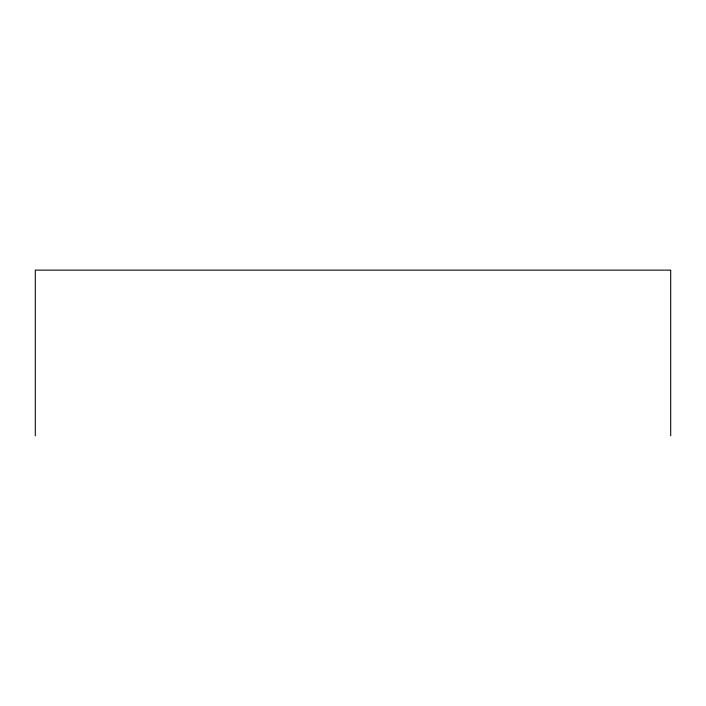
<?xml version="1.0" encoding="UTF-8"?>
<svg xmlns="http://www.w3.org/2000/svg" width="706" height="706" viewBox="0 0 706 706"><rect width="100%" height="100%" fill="white"/><g stroke="black" fill="none" stroke-linecap="round" stroke-linejoin="round"><path stroke-width="1.06" d="M670.7 435.867L670.7 270.133L35.3 270.133L35.3 435.867"/></g></svg>
